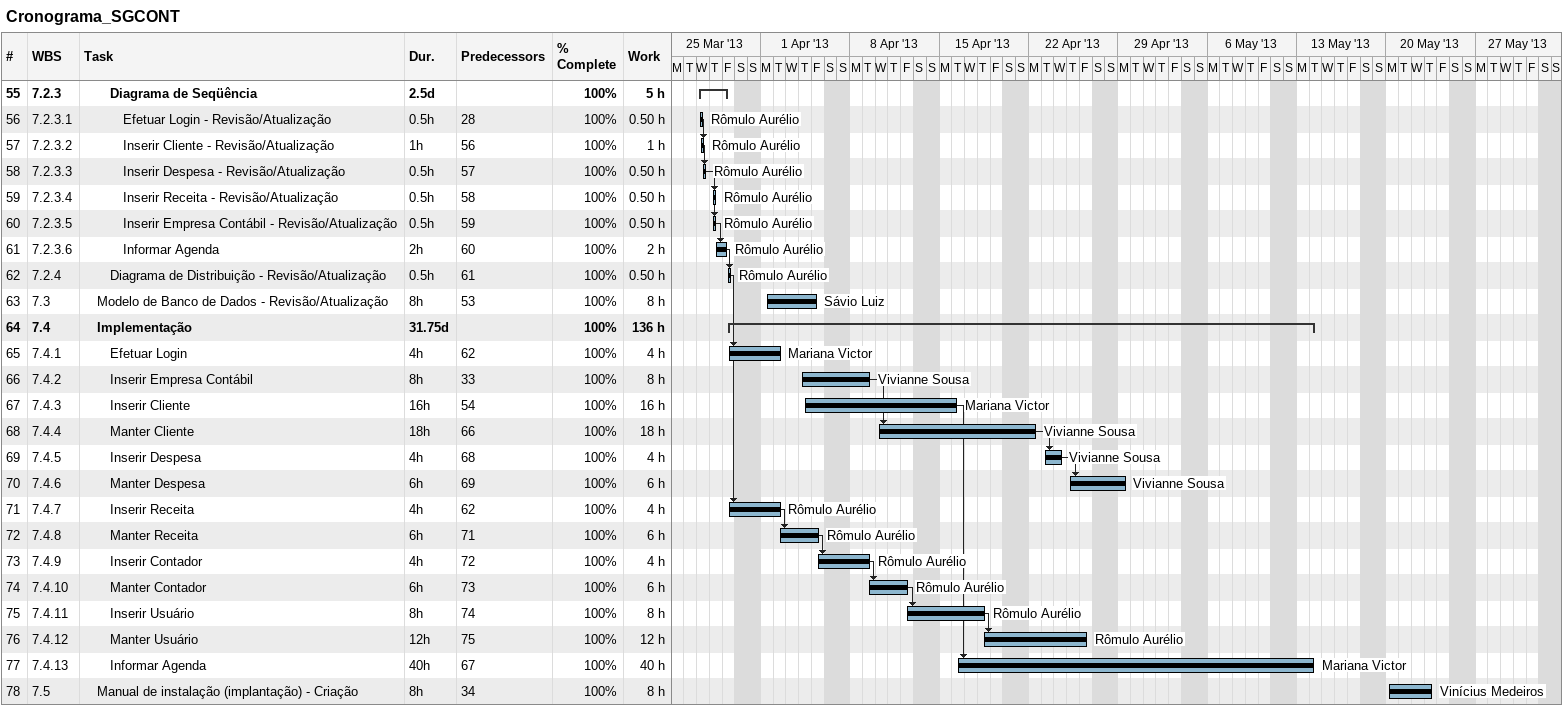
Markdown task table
Cronograma_SGCONT

| ID | WBS | Task | Duration | Start | Finish | Predecessors | Resources | % complete | Work (h) |
|---|---|---|---|---|---|---|---|---|---|
| 55 | 7.2.3 | **Diagrama de Seqüência** | 2.5d | 2013-03-27 | 2013-03-29 |  |  | 100 | 5 |
| 56 | 7.2.3.1 | Efetuar Login - Revisão/Atualização | 0.5h | 2013-03-27 | 2013-03-27 | 28 | Rômulo Aurélio | 100 | 0.50 |
| 57 | 7.2.3.2 | Inserir Cliente - Revisão/Atualização | 1h | 2013-03-27 | 2013-03-27 | 56 | Rômulo Aurélio | 100 | 1 |
| 58 | 7.2.3.3 | Inserir Despesa - Revisão/Atualização | 0.5h | 2013-03-27 | 2013-03-27 | 57 | Rômulo Aurélio | 100 | 0.50 |
| 59 | 7.2.3.4 | Inserir Receita - Revisão/Atualização | 0.5h | 2013-03-28 | 2013-03-28 | 58 | Rômulo Aurélio | 100 | 0.50 |
| 60 | 7.2.3.5 | Inserir Empresa Contábil - Revisão/Atualização | 0.5h | 2013-03-28 | 2013-03-28 | 59 | Rômulo Aurélio | 100 | 0.50 |
| 61 | 7.2.3.6 | Informar Agenda | 2h | 2013-03-28 | 2013-03-29 | 60 | Rômulo Aurélio | 100 | 2 |
| 62 | 7.2.4 | Diagrama de Distribuição - Revisão/Atualização | 0.5h | 2013-03-29 | 2013-03-29 | 61 | Rômulo Aurélio | 100 | 0.50 |
| 63 | 7.3 | Modelo de Banco de Dados - Revisão/Atualização | 8h | 2013-04-01 | 2013-04-05 | 53 | Sávio Luiz | 100 | 8 |
| 64 | 7.4 | **Implementação** | 31.75d | 2013-03-29 | 2013-05-14 |  |  | 100 | 136 |
| 65 | 7.4.1 | Efetuar Login | 4h | 2013-03-29 | 2013-04-02 | 62 | Mariana Victor | 100 | 4 |
| 66 | 7.4.2 | Inserir Empresa Contábil | 8h | 2013-04-04 | 2013-04-09 | 33 | Vivianne Sousa | 100 | 8 |
| 67 | 7.4.3 | Inserir Cliente | 16h | 2013-04-04 | 2013-04-16 | 54 | Mariana Victor | 100 | 16 |
| 68 | 7.4.4 | Manter Cliente | 18h | 2013-04-10 | 2013-04-22 | 66 | Vivianne Sousa | 100 | 18 |
| 69 | 7.4.5 | Inserir Despesa | 4h | 2013-04-23 | 2013-04-24 | 68 | Vivianne Sousa | 100 | 4 |
| 70 | 7.4.6 | Manter Despesa | 6h | 2013-04-25 | 2013-04-29 | 69 | Vivianne Sousa | 100 | 6 |
| 71 | 7.4.7 | Inserir Receita | 4h | 2013-03-29 | 2013-04-02 | 62 | Rômulo Aurélio | 100 | 4 |
| 72 | 7.4.8 | Manter Receita | 6h | 2013-04-02 | 2013-04-05 | 71 | Rômulo Aurélio | 100 | 6 |
| 73 | 7.4.9 | Inserir Contador | 4h | 2013-04-05 | 2013-04-09 | 72 | Rômulo Aurélio | 100 | 4 |
| 74 | 7.4.10 | Manter Contador | 6h | 2013-04-09 | 2013-04-12 | 73 | Rômulo Aurélio | 100 | 6 |
| 75 | 7.4.11 | Inserir Usuário | 8h | 2013-04-12 | 2013-04-18 | 74 | Rômulo Aurélio | 100 | 8 |
| 76 | 7.4.12 | Manter Usuário | 12h | 2013-04-18 | 2013-04-26 | 75 | Rômulo Aurélio | 100 | 12 |
| 77 | 7.4.13 | Informar Agenda | 40h | 2013-04-16 | 2013-05-14 | 67 | Mariana Victor | 100 | 40 |
| 78 | 7.5 | Manual de instalação (implantação) - Criação | 8h | 2013-05-20 | 2013-05-23 | 34 | Vinícius Medeiros | 100 | 8 |
